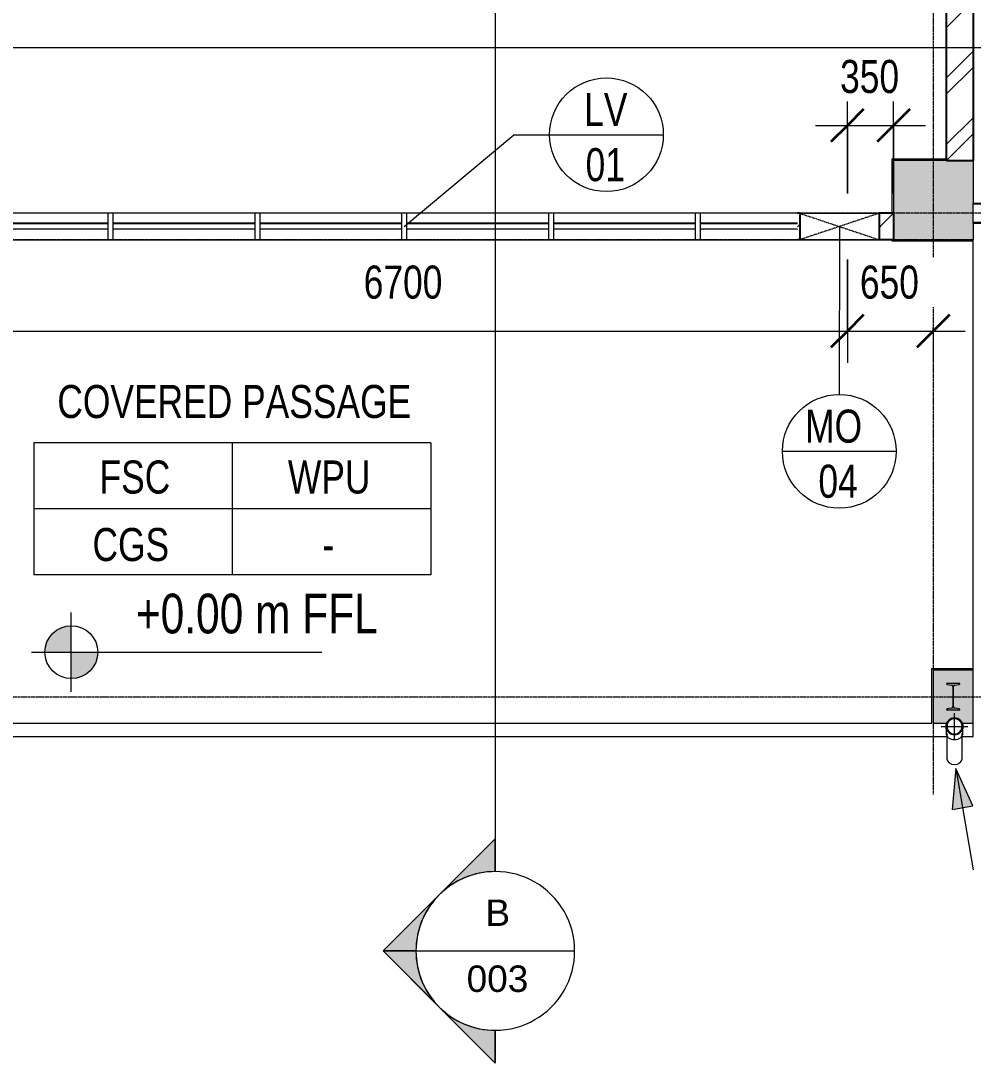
# Model space of a CAD drawing. Header units: millimetres. Extents: x -29259 to 87313, y -139821 to 46728.
# Drawn here: x 7101 to 14301, y -6426 to 1455 of the extents above; entities that cross this region are included whole.
import ezdxf

# ---------------------------------------------------------------- set-up
doc = ezdxf.new("R2010")
doc.units = ezdxf.units.MM
for name, pattern in [('Dash', [6.35, 3.175, -3.175]), ('Grid Line', [22.225, 12.7, -3.175, 3.175, -3.175]), ('Hidden', [7.14375, 4.7625, -2.38125]), ('Overhead_2_', [3.96875, 2.38125, -1.5875])]:
    doc.linetypes.add(name, pattern=pattern)
for name, color, linetype, lineweight in [('A-ANNO-DIMS', 211, 'Continuous', 9), ('A-ANNO-DIMS-100', 211, 'Continuous', 9), ('A-AREA-IDEN', 2, 'Continuous', 9), ('A-DETL-THIN', 151, 'Continuous', 9), ('A-FLOR', 192, 'Continuous', 9), ('A-FLOR-OVHD', 1, 'Overhead_2_', 9), ('A-GLAZ', 151, 'Continuous', 9), ('A-GLAZ-HDLN', 1, 'Dash', 18), ('A-GLAZ-IDEN', 152, 'Continuous', 9), ('A-WALL', 113, 'Continuous', 18), ('A-WALL-PATT', 111, 'Continuous', 18), ('G-ANNO-DIMS', 111, 'Continuous', 9), ('G-ANNO-SYMB', 111, 'Continuous', 9), ('G-ANNO-TEXT', 231, 'Continuous', 9), ('P-PIPE', 3, 'Continuous', 9), ('P-PIPE-CNTR', 3, 'Continuous', 9), ('S-BEAM', 12, 'Continuous', 9), ('S-COLS', 52, 'Continuous', 18), ('S-GRID', 8, 'Continuous', 9)]:
    doc.layers.add(name, color=color, linetype=linetype, lineweight=lineweight)
doc.styles.add('Arial_2', font='arial.ttf', dxfattribs={"height": 200})
doc.styles.add('Century Gothic_1', font='GOTHIC.TTF', dxfattribs={"width": 0.8, "height": 250})
doc.styles.add('Century Gothic_2', font='GOTHIC.TTF', dxfattribs={"width": 0.8, "height": 300})
doc.dimstyles.new('Diagonal_-_2_5mm_Century_Gothic__T', dxfattribs={"dimscale": 304.8, "dimtxt": 261.042067, "dimasz": 0.82021, "dimexe": 0.787402, "dimexo": 0.492126, "dimgap": 0.574147, "dimtad": 1, "dimdec": 0, "dimzin": 0, "dimdsep": 46, "dimtxsty": 'Century Gothic_1', "dimblk1": 'OBLIQUE', "dimblk2": 'OBLIQUE', "dimsah": 1, "dimcen": 0.09, "dimdle": 0.787402, "dimazin": 0, "dimtfac": 1, "dimtdec": 4, "dimtix": 1, "dimtmove": 0, "dimatfit": 3, "dimfxl": 1, "dimtvp": 1, "dimtfill": 1, "dimtolj": 1, "dimtzin": 0, "dimarcsym": 2})
pattern_1 = [(45, (0, 0), (-251.447, 251.447), []), (45, (0, 381), (-251.447, 251.447), [])]

# ---------------------------------------------------------------- blocks, each defined once
blk = doc.blocks.new('B Column - 607738-GROUND FLOOR PLAN')
at = {"layer": 'S-COLS', "lineweight": 9}
blk.add_hatch(color=55, dxfattribs=at).paths.add_polyline_path([(14200, -3755.1), (14200, -3753.2), (14195.3, -3747.7), (14159.8, -3742.4), (14155.5, -3739.4), (14153.2, -3734.8), (14152.8, -3732.2), (14153.2, -3575.4), (14155.5, -3570.8), (14159.8, -3567.8), (14162.3, -3567.1), (14195.3, -3562.5), (14200, -3557), (14200, -3555.1), (14100, -3555.1), (14100, -3557), (14104.7, -3562.5), (14140.2, -3567.8), (14144.5, -3570.8), (14146.8, -3575.4), (14147.1, -3578), (14146.8, -3734.8), (14144.5, -3739.4), (14140.2, -3742.4), (14137.7, -3743.1), (14104.7, -3747.7), (14100, -3753.2), (14100, -3755.1), (14155.7, -3755.1)])
at = {"layer": 'S-COLS', "color": 250, "lineweight": 9}
for p, q in [((14200, -3555.1), (14100, -3555.1)), ((14100, -3555.1), (14100, -3557)), ((14104.7, -3562.5), (14137.7, -3567.1)), ((14147.1, -3578), (14147.1, -3732.2)), ((14152.8, -3732.2), (14152.8, -3578)), ((14162.3, -3567.1), (14195.3, -3562.5)), ((14200, -3557), (14200, -3555.1)), ((14100, -3753.2), (14100, -3755.1)), ((14100, -3755.1), (14200, -3755.1)), ((14137.7, -3743.1), (14104.7, -3747.7)), ((14195.3, -3747.7), (14162.3, -3743.1)), ((14200, -3755.1), (14200, -3753.2))]:
    blk.add_line(p, q, dxfattribs=at)
for centre, radius, start, end in [((14105.5, -3557), 5.5, 180, 262), ((14136.1, -3578), 11, 0, 82), ((14163.8, -3578), 11, 98, 180), ((14194.5, -3557), 5.5, 278, 0), ((14105.5, -3753.2), 5.5, 98, 180), ((14136.1, -3732.2), 11, 278, 0), ((14163.8, -3732.2), 11, 180, 262), ((14194.5, -3753.2), 5.5, 0, 82)]:
    blk.add_arc(centre, radius, start, end, dxfattribs=at)
blk = doc.blocks.new('Roaster Building_ST_RVT2022_detached_rvt-1-GROUND FLOOR PLAN')
at = {"layer": 'S-COLS', "lineweight": 5}
blk.add_hatch(color=8, dxfattribs=at).paths.add_polyline_path([(14300, -200), (14300, 400), (13700, 400), (13700, -200), (13962, -200)])
h = blk.add_hatch(color=8, dxfattribs=at)
h.paths.add_polyline_path([(14221.3, -3855.1), (14300, -3855.1), (14300, -3455.1), (14000, -3455.1), (14000, -3855.1), (14102.1, -3855.1), (14105, -3848.1), (14115.1, -3834.9), (14131.4, -3823.5), (14146.1, -3818.1), (14160, -3816.3), (14176.4, -3818.5), (14192.2, -3825.1), (14204.9, -3834.9), (14215.2, -3848.6), (14217.9, -3855.1)])
h.paths.add_polyline_path([(14104.7, -3755.1), (14100, -3755.1), (14100, -3753.2), (14104.7, -3747.7), (14140.8, -3742.1), (14144.5, -3739.4), (14146.8, -3734.8), (14147.1, -3732.2), (14146.8, -3575.4), (14144.5, -3570.8), (14140.2, -3567.8), (14137.7, -3567.1), (14104.7, -3562.5), (14100, -3557), (14100, -3555.1), (14200, -3555.1), (14200, -3557), (14195.3, -3562.5), (14159.2, -3568.1), (14155.5, -3570.8), (14153.2, -3575.4), (14152.8, -3578), (14153.2, -3734.8), (14155.7, -3739.6), (14159.8, -3742.4), (14162.3, -3743.1), (14195.3, -3747.7), (14200, -3753.2), (14200, -3755.1), (14137.7, -3755.1)])
at = {"layer": 'A-FLOR', "color": 250}
for p, q in [((13688, 0), (13688, 412)), ((13688, 412), (14100, 412)), ((13688, -212), (13688, -200)), ((14300, -212), (13688, -212)), ((14300, -3443.1), (14300, -212)), ((13988, -3855.1), (13988, -3443.1)), ((13988, -3443.1), (14300, -3443.1)), ((6162, -3855.1), (13988, -3855.1))]:
    blk.add_line(p, q, dxfattribs=at)
at = {"layer": 'S-COLS', "color": 250, "lineweight": 9}
for p, q in [((14300, 400), (13700, 400)), ((13700, 400), (13700, -200)), ((14300, 400), (14300, 75)), ((14300, -75), (14300, -200)), ((13700, -200), (14300, -200)), ((14300, -3455.1), (14000, -3455.1)), ((14000, -3455.1), (14000, -3855.1)), ((14300, -3855.1), (14300, -3455.1)), ((14000, -3855.1), (14102.1, -3855.1)), ((14217.9, -3855.1), (14300, -3855.1))]:
    blk.add_line(p, q, dxfattribs=at)
blk.add_blockref('B Column - 607738-GROUND FLOOR PLAN', (0, 0), dxfattribs=at)
blk = doc.blocks.new('B Column - 607738-V1-GROUND FLOOR PLAN')
at = {"layer": 'S-COLS'}
blk.add_hatch(color=50, dxfattribs=at).paths.add_polyline_path([(14200, -3755.1), (14200, -3753.2), (14195.3, -3747.7), (14159.8, -3742.4), (14155.5, -3739.4), (14153.2, -3734.8), (14152.8, -3732.2), (14153.2, -3575.4), (14155.5, -3570.8), (14159.8, -3567.8), (14162.3, -3567.1), (14195.3, -3562.5), (14200, -3557), (14200, -3555.1), (14100, -3555.1), (14100, -3557), (14104.7, -3562.5), (14140.2, -3567.8), (14144.5, -3570.8), (14146.8, -3575.4), (14147.1, -3578), (14146.8, -3734.8), (14144.5, -3739.4), (14140.2, -3742.4), (14137.7, -3743.1), (14104.7, -3747.7), (14100, -3753.2), (14100, -3755.1), (14155.7, -3755.1)])
at = {"layer": 'S-COLS', "color": 255}
for p, q in [((14200, -3555.1), (14100, -3555.1)), ((14100, -3555.1), (14100, -3557)), ((14104.7, -3562.5), (14137.7, -3567.1)), ((14147.1, -3578), (14147.1, -3732.2)), ((14152.8, -3732.2), (14152.8, -3578)), ((14162.3, -3567.1), (14195.3, -3562.5)), ((14200, -3557), (14200, -3555.1)), ((14100, -3753.2), (14100, -3755.1)), ((14100, -3755.1), (14200, -3755.1)), ((14137.7, -3743.1), (14104.7, -3747.7)), ((14195.3, -3747.7), (14162.3, -3743.1)), ((14200, -3755.1), (14200, -3753.2))]:
    blk.add_line(p, q, dxfattribs=at)
for centre, radius, start, end in [((14105.5, -3557), 5.5, 180, 262), ((14136.1, -3578), 11, 0, 82), ((14163.8, -3578), 11, 98, 180), ((14194.5, -3557), 5.5, 278, 0), ((14105.5, -3753.2), 5.5, 98, 180), ((14136.1, -3732.2), 11, 278, 0), ((14163.8, -3732.2), 11, 180, 262), ((14194.5, -3753.2), 5.5, 0, 82)]:
    blk.add_arc(centre, radius, start, end, dxfattribs=at)
blk = doc.blocks.new('RHS-Rectangular Hollow Section - 250x150x6RHS-1527155-GROUND FLOOR PLAN')
at = {"layer": 'S-BEAM', "color": 250}
for p, q in [((-1340, 75), (-1736.6, 75)), ((-1736.6, 63), (-1736.6, 75)), ((-1736.6, -63), (-1736.6, 63)), ((1437, 75), (1340, 75)), ((-1736.6, -75), (-1736.6, -63)), ((-1736.6, -75), (1437, -75))]:
    blk.add_line(p, q, dxfattribs=at)
at = {"layer": 'S-BEAM', "color": 250, "linetype": 'Hidden'}
for p, q in [((-1340, 69), (-1736.6, 69)), ((1437, 69), (1340, 69)), ((1437, -69), (-1736.6, -69))]:
    blk.add_line(p, q, dxfattribs=at)
blk = doc.blocks.new('Roaster Building_ST_RVT2022 _SST__rvt-1-GROUND FLOOR PLAN')
at = {"layer": 'S-COLS', "lineweight": 5}
blk.add_hatch(color=8, dxfattribs=at).paths.add_polyline_path([(14300, -200), (14300, 400), (13700, 400), (13700, -200), (13962, -200)])
h = blk.add_hatch(color=10, dxfattribs=at)
h.paths.add_polyline_path([(14221.3, -3855.1), (14300, -3855.1), (14300, -3455.1), (14000, -3455.1), (14000, -3855.1), (14102.1, -3855.1), (14105, -3848.1), (14115.1, -3834.9), (14131.4, -3823.5), (14146.1, -3818.1), (14160, -3816.3), (14176.4, -3818.5), (14192.2, -3825.1), (14204.9, -3834.9), (14215.2, -3848.6), (14217.9, -3855.1)])
h.paths.add_polyline_path([(14104.7, -3755.1), (14100, -3755.1), (14100, -3753.2), (14104.7, -3747.7), (14140.8, -3742.1), (14144.5, -3739.4), (14146.8, -3734.8), (14147.1, -3732.2), (14146.8, -3575.4), (14144.5, -3570.8), (14140.2, -3567.8), (14137.7, -3567.1), (14104.7, -3562.5), (14100, -3557), (14100, -3555.1), (14200, -3555.1), (14200, -3557), (14195.3, -3562.5), (14159.2, -3568.1), (14155.5, -3570.8), (14153.2, -3575.4), (14152.8, -3578), (14153.2, -3734.8), (14155.7, -3739.6), (14159.8, -3742.4), (14162.3, -3743.1), (14195.3, -3747.7), (14200, -3753.2), (14200, -3755.1), (14137.7, -3755.1)])
at = {"layer": 'S-COLS', "color": 250, "lineweight": 9}
for p, q in [((14300, 400), (13700, 400)), ((13700, 400), (13700, -200)), ((14300, 400), (14300, 75)), ((14300, -75), (14300, -200)), ((13700, -200), (14300, -200))]:
    blk.add_line(p, q, dxfattribs=at)
at = {"layer": 'S-COLS', "color": 255}
for p, q in [((14300, -3455.1), (14000, -3455.1)), ((14000, -3455.1), (14000, -3855.1)), ((14300, -3855.1), (14300, -3455.1)), ((14000, -3855.1), (14102.1, -3855.1)), ((14217.9, -3855.1), (14300, -3855.1))]:
    blk.add_line(p, q, dxfattribs=at)
at = {"layer": 'S-BEAM', "color": 250, "lineweight": 9}
blk.add_blockref('RHS-Rectangular Hollow Section - 250x150x6RHS-1527155-GROUND FLOOR PLAN', (16036.6, 0), dxfattribs=at)
at = {"layer": 'S-COLS', "color": 250, "lineweight": 9}
blk.add_blockref('B Column - 607738-V1-GROUND FLOOR PLAN', (0, 0), dxfattribs=at)
blk = doc.blocks.new('M_Elbow - PVC - Sch 40 - Standard-772258-GROUND FLOOR PLAN')
at = {"layer": 'P-PIPE'}
for p, q in [((14096.5, -3897.7), (14096.5, -3931.3)), ((14223.5, -3931.3), (14223.5, -3897.7))]:
    blk.add_line(p, q, dxfattribs=at)
at = {"layer": 'P-PIPE', "flags": 128}
for points in [[(14096.5, -3879.8), (14096.6, -3877.3), (14096.7, -3874.7), (14097, -3872.2), (14097.3, -3869.7), (14097.8, -3867.2), (14098.3, -3864.7), (14099, -3862.3), (14099.7, -3859.8), (14100.6, -3857.4), (14101.5, -3855.1), (14102.5, -3852.8), (14103.7, -3850.5), (14104.9, -3848.3), (14106.2, -3846.1), (14107.6, -3844), (14109.1, -3841.9), (14110.6, -3839.9), (14112.3, -3837.9), (14114, -3836.1), (14115.8, -3834.3), (14117.6, -3832.5), (14119.5, -3830.9), (14121.5, -3829.3), (14123.6, -3827.8), (14125.7, -3826.4), (14127.9, -3825), (14130.1, -3823.8), (14132.3, -3822.6), (14134.6, -3821.6), (14137, -3820.6), (14139.4, -3819.7), (14141.8, -3819), (14144.2, -3818.3), (14146.7, -3817.7), (14149.2, -3817.2), (14151.7, -3816.8), (14154.2, -3816.6), (14156.8, -3816.4), (14159.3, -3816.3), (14160, -3816.3)], [(14160, -3816.3), (14162.5, -3816.4), (14165.1, -3816.5), (14167.6, -3816.8), (14170.1, -3817.1), (14172.6, -3817.6), (14175.1, -3818.1), (14177.5, -3818.8), (14180, -3819.5), (14182.4, -3820.4), (14184.7, -3821.3), (14187, -3822.4), (14189.3, -3823.5), (14191.6, -3824.7), (14193.7, -3826), (14195.9, -3827.4), (14197.9, -3828.9), (14199.9, -3830.4), (14201.9, -3832.1), (14203.7, -3833.8), (14205.6, -3835.6), (14207.3, -3837.4), (14208.9, -3839.3), (14210.5, -3841.3), (14212, -3843.4), (14213.4, -3845.5), (14214.8, -3847.7), (14216, -3849.9), (14217.2, -3852.1), (14218.2, -3854.4), (14219.2, -3856.8), (14220.1, -3859.2), (14220.8, -3861.6), (14221.5, -3864), (14222.1, -3866.5), (14222.6, -3869), (14223, -3871.5), (14223.2, -3874), (14223.4, -3876.6), (14223.5, -3879.1)], [(14096.5, -3897.7), (14096.5, -3895.7), (14096.5, -3893.9), (14096.5, -3892.2), (14096.5, -3890.6), (14096.5, -3889.1), (14096.5, -3887.7), (14096.5, -3886.4), (14096.5, -3885.2), (14096.5, -3884.1), (14096.5, -3883.2), (14096.5, -3882.3), (14096.5, -3881.6), (14096.5, -3881), (14096.5, -3880.5), (14096.5, -3880.2), (14096.5, -3879.9), (14096.5, -3879.8)], [(14223.5, -3879.9), (14223.5, -3880), (14223.5, -3880.4), (14223.5, -3880.8), (14223.5, -3881.3), (14223.5, -3882), (14223.5, -3882.8), (14223.5, -3883.7), (14223.5, -3884.7), (14223.5, -3885.8), (14223.5, -3887.1), (14223.5, -3888.4), (14223.5, -3889.9), (14223.5, -3891.5), (14223.5, -3893.1), (14223.5, -3894.9), (14223.5, -3896.8), (14223.5, -3897.7)]]:
    blk.add_lwpolyline(points, dxfattribs=at)
at = {"layer": 'P-PIPE'}
for start, end in [(90, 270), (270, 90)]:
    blk.add_arc((14160, -3879.8), 63.5, start, end, dxfattribs=at)
for start_param, end_param in [(3.141593, 4.712389), (4.712389, 6.283185)]:
    blk.add_ellipse((14160, -3931.3), major_axis=(63.5, 0), ratio=0.766044, start_param=start_param, end_param=end_param, dxfattribs=at)
blk = doc.blocks.new('LTTS_Louver_6700x1000 mm - LTTS_Louver_6700x1000 mm-980716-GROUND FLOOR PLAN')
at = {"layer": 'A-GLAZ'}
for p, q in [((-2240, 100), (-3245.5, 100)), ((-2200, 100), (-2240, 100)), ((-2240, 100), (-2240, -100)), ((-2200, -100), (-2200, 100)), ((-1130, 100), (-2200, 100)), ((-1090, 100), (-1130, 100)), ((-1130, 100), (-1130, -100)), ((-1090, -100), (-1090, 100)), ((-20, 100), (-1090, 100)), ((20, 100), (-20, 100)), ((-20, 100), (-20, -100)), ((20, -100), (20, 100)), ((1090, 100), (20, 100)), ((1130, 100), (1090, 100)), ((1090, 100), (1090, -100)), ((1130, -100), (1130, 100)), ((2200, 100), (1130, 100)), ((2240, 100), (2200, 100)), ((2200, 100), (2200, -100)), ((2240, -100), (2240, 100)), ((2971.9, 100), (2240, 100)), ((-3245.5, 28.7), (-2240, 28.7)), ((-2240, 20), (-3245.5, 20)), ((-2200, 28.7), (-1130, 28.7)), ((-1130, 20), (-2200, 20)), ((-1090, 28.7), (-20, 28.7)), ((-20, 20), (-1090, 20)), ((20, 28.7), (1090, 28.7)), ((1090, 20), (20, 20)), ((1130, 28.7), (2200, 28.7)), ((2200, 20), (1130, 20)), ((2240, 28.7), (2971.9, 28.7)), ((2971.9, 20), (2240, 20)), ((-2240, -20), (-3245.5, -20)), ((-1130, -20), (-2200, -20)), ((-20, -20), (-1090, -20)), ((1090, -20), (20, -20)), ((2200, -20), (1130, -20)), ((2971.9, -20), (2240, -20)), ((-3245.5, -100), (-2240, -100)), ((-2240, -100), (-2200, -100)), ((-2200, -100), (-1130, -100)), ((-1130, -100), (-1090, -100)), ((-1090, -100), (-20, -100)), ((-20, -100), (20, -100)), ((20, -100), (1090, -100)), ((1090, -100), (1130, -100)), ((1130, -100), (2200, -100)), ((2200, -100), (2240, -100)), ((2240, -100), (2971.9, -100))]:
    blk.add_line(p, q, dxfattribs=at)
blk = doc.blocks.new('MECH CUTOUT - MECH WALL CUTOUT SIZE 600 X 480-891557-GROUND FLOOR PLAN')
at = {"layer": 'A-GLAZ'}
for p, q in [((300, 100), (-300, 100)), ((-300, -100), (-300, 100)), ((300, -100), (300, 100)), ((300, -100), (-300, -100))]:
    blk.add_line(p, q, dxfattribs=at)
at = {"layer": 'A-GLAZ-HDLN'}
for p, q in [((300, -100), (-300, 100)), ((-300, -100), (300, 100))]:
    blk.add_line(p, q, dxfattribs=at)
blk = doc.blocks.new('Section - M_Section Head - Filled-1049-GROUND FLOOR PLAN')
at = {"layer": 'G-ANNO-SYMB'}
h = blk.add_hatch(color=256, dxfattribs=at)
edge = h.paths.add_edge_path()
edge.add_line((-6, 8.485), (-6, 6))
edge.add_arc((-6, 0), 6, 90, 135)
edge.add_line((-10.243, 4.243), (-6, 8.485))
h = blk.add_hatch(color=256, dxfattribs=at)
edge = h.paths.add_edge_path()
edge.add_line((-6, 8.485), (-1.757, 4.243))
edge.add_arc((-6, 0), 6, 45, 90)
edge.add_line((-6, 6), (-6, 8.485))
h = blk.add_hatch(color=256, dxfattribs=at)
edge = h.paths.add_edge_path()
edge.add_line((-14.485, 0), (-10.243, 4.243))
edge.add_arc((-6, 0), 6, 135, 180)
edge.add_line((-12, 0), (-14.485, 0))
h = blk.add_hatch(color=256, dxfattribs=at)
edge = h.paths.add_edge_path()
edge.add_line((2.485, 0), (0, 0))
edge.add_arc((-6, 0), 6, 360, 405)
edge.add_line((-1.757, 4.243), (2.485, 0))
for p, q in [((-6, 8.485), (-14.485, 0)), ((-6, 8.485), (-10.243, 4.243)), ((-6, 8.485), (2.485, 0)), ((-6, 6), (-6, 8.485)), ((-6, 8.485), (-6, 6)), ((-1.757, 4.243), (-6, 8.485)), ((-10.243, 4.243), (-14.485, 0)), ((2.485, 0), (-1.757, 4.243)), ((-14.485, 0), (-12, 0)), ((0, 0), (2.485, 0)), ((-12, 0), (-14.485, 0)), ((0, 0), (2.485, 0))]:
    blk.add_line(p, q, dxfattribs=at)
for start, end in [(360, 180), (90, 135), (45, 90), (135, 180), (360, 45), (180, 360)]:
    blk.add_arc((-6, 0), 6, start, end, dxfattribs=at)
blk = doc.blocks.new('Spot Elevations - M_Spot Elevation - Target Filled-23738-GROUND FLOOR PLAN')
at = {"layer": 'G-ANNO-DIMS'}
h = blk.add_hatch(color=256, dxfattribs=at)
edge = h.paths.add_edge_path()
edge.add_line((0, 0), (-2, 0))
edge.add_arc((0, 0), 2, 90, 180, ccw=False)
edge.add_line((0, 2), (0, 0))
h = blk.add_hatch(color=256, dxfattribs=at)
edge = h.paths.add_edge_path()
edge.add_line((0, 0), (2, 0))
edge.add_arc((0, 0), 2, 270, 360, ccw=False)
edge.add_line((0, -2), (0, 0))
for p, q in [((0, -3), (0, 3)), ((-3, 0), (18.951, 0))]:
    blk.add_line(p, q, dxfattribs=at)
blk.add_circle((0, 0), 2, dxfattribs=at)
blk = doc.blocks.new('LTTS_Finish_Room Tag - Finish Room Tag-672008-GROUND FLOOR PLAN')
at = {"layer": 'A-AREA-IDEN'}
for p, q in [((-15, 5), (-15, -5)), ((15, 5), (-15, 5)), ((0, 5), (0, -5)), ((15, 5), (15, -5)), ((15, 0), (-15, 0)), ((15, -5), (-15, -5))]:
    blk.add_line(p, q, dxfattribs=at)
blk = doc.blocks.new('DIMBLOCK11-GROUND FLOOR PLAN')
at = {"layer": 'A-ANNO-DIMS-100', "transparency": 16777216}
for p, q in [((6650, -350), (6650, -1130.7)), ((6650, -890.7), (6650, -350)), ((13350, -350), (13350, -1130.7)), ((13350, -890.7), (13350, -350)), ((6410, -890.7), (13350, -890.7))]:
    blk.add_line(p, q, dxfattribs=at)
at = {"layer": 'A-ANNO-DIMS-100', "lineweight": 35, "transparency": 16777216}
for p, q in [((6650, -890.7), (6775, -765.7)), ((13350, -890.7), (13475, -765.7)), ((6650, -890.7), (6525, -1015.7)), ((13350, -890.7), (13225, -1015.7))]:
    blk.add_line(p, q, dxfattribs=at)
at = {"layer": 'A-ANNO-DIMS-100', "color": 0, "transparency": 16777216, "insert": (9693.4, -395.3), "char_height": 250, "width": 735.89, "attachment_point": 1, "line_spacing_factor": 0.984502, "style": 'Century Gothic_1', "bg_fill": 3, "box_fill_scale": 1.25, "bg_fill_color": 256, "bg_fill_true_color": 13158600, "bg_fill_transparency": 0}
blk.add_mtext('6700', dxfattribs=at)
blk = doc.blocks.new('_Oblique')
at = {"color": 0, "linetype": 'ByBlock', "lineweight": -2}
blk.add_line((-0.5, -0.5), (0.5, 0.5), dxfattribs=at)
blk = doc.blocks.new('DIMBLOCK12-GROUND FLOOR PLAN')
at = {"layer": 'A-ANNO-DIMS-100', "transparency": 16777216}
for p, q in [((13350, -350), (13350, -1130.7)), ((13350, -890.7), (13350, -350)), ((14000, -863.9), (14000, -1130.7)), ((14000, -890.7), (14000, -863.9)), ((13350, -890.7), (14240, -890.7))]:
    blk.add_line(p, q, dxfattribs=at)
at = {"layer": 'A-ANNO-DIMS-100', "lineweight": 35, "transparency": 16777216}
for p, q in [((13350, -890.7), (13475, -765.7)), ((14000, -890.7), (14125, -765.7)), ((13350, -890.7), (13225, -1015.7)), ((14000, -890.7), (13875, -1015.7))]:
    blk.add_line(p, q, dxfattribs=at)
at = {"layer": 'A-ANNO-DIMS-100', "color": 0, "transparency": 16777216, "insert": (13445, -395.3), "char_height": 250, "width": 551.918, "attachment_point": 1, "line_spacing_factor": 0.984502, "style": 'Century Gothic_1', "bg_fill": 3, "box_fill_scale": 1.25, "bg_fill_color": 256, "bg_fill_true_color": 13158600, "bg_fill_transparency": 0}
blk.add_mtext('650', dxfattribs=at)
blk = doc.blocks.new('DIMBLOCK14-GROUND FLOOR PLAN')
at = {"layer": 'A-ANNO-DIMS-100', "transparency": 16777216}
for p, q in [((13350, 150), (13350, 904.2)), ((13700, 150), (13700, 904.2)), ((13110, 664.2), (13940, 664.2)), ((13350, 664.2), (13350, 150)), ((13700, 664.2), (13700, 150))]:
    blk.add_line(p, q, dxfattribs=at)
at = {"layer": 'A-ANNO-DIMS-100', "lineweight": 35, "transparency": 16777216}
for p, q in [((13350, 664.2), (13475, 789.2)), ((13700, 664.2), (13825, 789.2)), ((13350, 664.2), (13225, 539.2)), ((13700, 664.2), (13575, 539.2))]:
    blk.add_line(p, q, dxfattribs=at)
at = {"layer": 'A-ANNO-DIMS-100', "color": 0, "transparency": 16777216, "insert": (13295, 1159.6), "char_height": 250, "width": 551.918, "attachment_point": 1, "line_spacing_factor": 0.984502, "style": 'Century Gothic_1', "bg_fill": 3, "box_fill_scale": 1.25, "bg_fill_color": 256, "bg_fill_true_color": 13158600, "bg_fill_transparency": 0}
blk.add_mtext('350', dxfattribs=at)
blk = doc.blocks.new('LTTS_A1_WINDOW TAG - LTTS_A1_WINDOW TAG-803410-GROUND FLOOR PLAN')
at = {"layer": 'A-GLAZ-IDEN'}
blk.add_line((-4.31, 0), (4.29, 0), dxfattribs=at)
blk.add_circle((-0.01, 0), 4.3, dxfattribs=at)

msp = doc.modelspace()

# ---------------------------------------------------------------- hatches: boundary and pattern name
at = {"layer": 'A-WALL-PATT', "lineweight": 9}
h = msp.add_hatch(dxfattribs=at)
h.set_pattern_fill('FP_1', color=256, style=0, pattern_type=2)
h.set_pattern_definition(pattern_1)
h.paths.add_polyline_path([(14100, 400), (14300, 400), (14300, 4700), (14100, 4700), (14100, 518.9)])
h = msp.add_hatch(dxfattribs=at)
h.set_pattern_fill('FP_1', color=256, style=0, pattern_type=2)
h.set_pattern_definition(pattern_1)
h.paths.add_polyline_path([(13700, -200), (13700, 0), (13611.9, 0), (13611.9, -200)])
h.paths.add_polyline_path([(6300, -200), (6300.6, -200), (6300, 0)])
h = msp.add_hatch(dxfattribs=at)
h.set_pattern_fill('FP_1', color=256, style=0, pattern_type=2)
h.set_pattern_definition(pattern_1)
h.paths.add_polyline_path([(13611.9, -200), (13611.9, 0), (13590, 0), (13590, -200)])
h.paths.add_polyline_path([(12971.9, -200), (12990, -200), (12990, 0), (12971.9, 0)])
at = {"layer": 'G-ANNO-TEXT'}
msp.add_hatch(color=250, dxfattribs=at).paths.add_polyline_path([(14169.3, -4198.8), (14141.5, -4508.2), (14299.9, -4480.6)])

# ---------------------------------------------------------------- linework, layer by layer
at = {"layer": 'A-DETL-THIN'}
msp.add_line((14300, -3955.1), (14300, -200), dxfattribs=at)
at = {"layer": 'A-FLOR'}
for p, q in [((14300, -3455.1), (14300, -200)), ((14300, -3955.1), (14300, -3855.1)), ((56.9, -3955.1), (14103.1, -3955.1)), ((14216.9, -3955.1), (14300, -3955.1))]:
    msp.add_line(p, q, dxfattribs=at)
at = {"layer": 'A-FLOR-OVHD'}
msp.add_line((14300, -200), (-300, -200), dxfattribs=at)
at = {"layer": 'A-GLAZ-IDEN'}
for p, q in [((10000, -100), (10827.6, 593.9)), ((10827.6, 593.9), (11098.7, 593.9))]:
    msp.add_line(p, q, dxfattribs=at)
at = {"layer": 'A-WALL', "lineweight": 25}
for p, q in [((14100, 400), (14100, 4700)), ((14300, 4700), (14300, 400)), ((14100, 400), (14300, 400)), ((12990, 0), (12971.9, 0)), ((12990, 0), (12990, -200)), ((13700, 0), (13590, 0)), ((13590, 0), (13590, -200)), ((13700, 0), (13700, -200)), ((12990, -200), (12971.9, -200)), ((13700, -200), (13590, -200))]:
    msp.add_line(p, q, dxfattribs=at)
at = {"layer": 'A-WALL', "lineweight": 9}
for p, q in [((12990, 0), (13590, 0)), ((13590, -200), (12990, -200))]:
    msp.add_line(p, q, dxfattribs=at)
at = {"layer": 'G-ANNO-SYMB'}
for p, q in [((10688.4, 23930.8), (10688.4, -4977.7)), ((-8025.8, 1252.3), (19942.7, 1252.3)), ((10088.4, -5577.7), (11288.4, -5577.7))]:
    msp.add_line(p, q, dxfattribs=at)
at = {"layer": 'G-ANNO-TEXT', "color": 250}
for p, q in [((14169.3, -4198.8), (14141.5, -4508.2)), ((14299.9, -4480.6), (14169.3, -4198.8)), ((14169.3, -4198.8), (14302.3, -4963.7)), ((14141.5, -4508.2), (14299.9, -4480.6))]:
    msp.add_line(p, q, dxfattribs=at)
at = {"layer": 'P-PIPE'}
for p, q in [((14102.8, -3931.3), (14102.8, -4124.1)), ((14217.1, -4124.1), (14217.1, -3931.3))]:
    msp.add_line(p, q, dxfattribs=at)
for start, end in [(0, 180), (180, 360)]:
    msp.add_arc((14160, -3879.8), 57.1, start, end, dxfattribs=at)
for start_param, end_param in [(3.141593, 4.712389), (4.712389, 6.283185)]:
    msp.add_ellipse((14160, -4124.1), major_axis=(57.1, 0), ratio=0.766044, start_param=start_param, end_param=end_param, dxfattribs=at)
at = {"layer": 'P-PIPE-CNTR'}
for p, q in [((14160, -3979.8), (14160, -3779.8)), ((14060, -3879.8), (14260, -3879.8))]:
    msp.add_line(p, q, dxfattribs=at)
at = {"layer": 'S-GRID', "linetype": 'Grid Line'}
for p, q in [((14000, 24634.6), (14000, -4394.5)), ((20446.6, 0), (-8606.7, 0)), ((-8606.7, -3655.1), (20446.6, -3655.1))]:
    msp.add_line(p, q, dxfattribs=at)

# ---------------------------------------------------------------- block references
at = {"lineweight": 5}
for name in ['Roaster Building_ST_RVT2022_detached_rvt-1-GROUND FLOOR PLAN', 'Roaster Building_ST_RVT2022 _SST__rvt-1-GROUND FLOOR PLAN']:
    msp.add_blockref(name, (0, 0), dxfattribs=at)
at = {"layer": 'A-AREA-IDEN', "xscale": 99.99999999999993, "yscale": 99.99999999999993, "zscale": 99.99999999999993}
msp.add_blockref('LTTS_Finish_Room Tag - Finish Room Tag-672008-GROUND FLOOR PLAN', (8700, -2234.7), dxfattribs=at)
at = {"layer": 'A-GLAZ'}
msp.add_blockref('LTTS_Louver_6700x1000 mm - LTTS_Louver_6700x1000 mm-980716-GROUND FLOOR PLAN', (10000, -100), dxfattribs=at)
at = {"layer": 'A-GLAZ', "rotation": 180}
msp.add_blockref('MECH CUTOUT - MECH WALL CUTOUT SIZE 600 X 480-891557-GROUND FLOOR PLAN', (13290, -100), dxfattribs=at)
at = {"layer": 'A-GLAZ-IDEN', "xscale": 99.99999999999993, "yscale": 99.99999999999993, "zscale": 99.99999999999993}
for p in [(11529.7, 593.9), (13290, -1800)]:
    msp.add_blockref('LTTS_A1_WINDOW TAG - LTTS_A1_WINDOW TAG-803410-GROUND FLOOR PLAN', p, dxfattribs=at)
at = {"layer": 'G-ANNO-DIMS', "xscale": 99.99999999999993, "yscale": 99.99999999999993, "zscale": 99.99999999999993}
msp.add_blockref('Spot Elevations - M_Spot Elevation - Target Filled-23738-GROUND FLOOR PLAN', (7483, -3318.5), dxfattribs=at)
at = {"layer": 'G-ANNO-SYMB', "xscale": 99.99999999999993, "yscale": 99.99999999999993, "zscale": 99.99999999999993, "rotation": 89.99999999999947}
msp.add_blockref('Section - M_Section Head - Filled-1049-GROUND FLOOR PLAN', (10688.4, -4977.7), dxfattribs=at)
at = {"layer": 'P-PIPE'}
msp.add_blockref('M_Elbow - PVC - Sch 40 - Standard-772258-GROUND FLOOR PLAN', (0, 0), dxfattribs=at)

# ---------------------------------------------------------------- texts
at = {"layer": 'A-AREA-IDEN', "char_height": 250, "attachment_point": 1, "style": 'Century Gothic_1'}
for s, insert, width in [('COVERED PASSAGE', (7377.2, -1298.3), 3200.336), ('FSC', (7696.1, -1869.2), 609.282), ('WPU', (9120.5, -1869.2), 750.379), ('CGS', (7642.9, -2379.7), 737.552), ('-', (9382.5, -2379.7), 115.443)]:
    msp.add_mtext(s, dxfattribs=dict(at, insert=insert, width=width))
at = {"layer": 'A-GLAZ-IDEN', "char_height": 250, "attachment_point": 1, "style": 'Century Gothic_1'}
for s, insert, width in [('LV', (11360.4, 909.4), 391.223), ('01', (11371, 492.7), 371.983), ('MO', (13030.6, -1484.5), 609.282), ('04', (13131.2, -1901.2), 371.983)]:
    msp.add_mtext(s, dxfattribs=dict(at, insert=insert, width=width))
at = {"layer": 'G-ANNO-SYMB', "char_height": 200, "attachment_point": 1, "style": 'Arial_2'}
for s, insert, width in [('B', (10613.7, -5188.8), 232.489), ('003', (10471.7, -5687.7), 577.215)]:
    msp.add_mtext(s, dxfattribs=dict(at, insert=insert, width=width))

# ---------------------------------------------------------------- next in the draw order: texts
at = {"layer": 'G-ANNO-DIMS', "insert": (7970.8, -2876.6), "char_height": 300, "width": 2149.982, "attachment_point": 1, "line_spacing_factor": 0.984502, "style": 'Century Gothic_2', "bg_fill": 3, "box_fill_scale": 1.25, "bg_fill_color": 256, "bg_fill_true_color": 13158600, "bg_fill_transparency": 0}
msp.add_mtext('+0.00 m FFL', dxfattribs=at)

# ---------------------------------------------------------------- next in the draw order: dimensions: what is measured, and where the dimension line sits
at = {"layer": 'A-ANNO-DIMS'}
for base, p1, p2, override, picture, middle in [((13700, 664.2), (13350, 0), (13700, 0), {"dimpost": '<>', "dimfxl": 350}, 'DIMBLOCK14-GROUND FLOOR PLAN', (13525, 970.5)), ((13350, -890.7), (6650, -200), (13350, -200), {"dimpost": '<>', "dimfxl": 6700}, 'DIMBLOCK11-GROUND FLOOR PLAN', (10000, -584.4))]:
    dim = msp.add_linear_dim(base=base, p1=p1, p2=p2, dimstyle='Diagonal_-_2_5mm_Century_Gothic__T', override=override, dxfattribs=at)
    dim.commit()
    dim.dimension.update_dxf_attribs({"geometry": picture, "text_midpoint": middle})

# ---------------------------------------------------------------- next in the draw order: dimensions: what is measured, and where the dimension line sits
dim = msp.add_linear_dim(base=(14000, -890.7), p1=(13350, -200), p2=(14000, -713.9), dimstyle='Diagonal_-_2_5mm_Century_Gothic__T', override={"dimpost": '<>', "dimfxl": 828.634021}, dxfattribs=at)
dim.commit()
dim.dimension.update_dxf_attribs({"geometry": 'DIMBLOCK12-GROUND FLOOR PLAN', "text_midpoint": (13675, -584.4)})

# ---------------------------------------------------------------- next in the draw order: linework, layer by layer
at = {"layer": 'A-GLAZ-IDEN'}
msp.add_line((13290, -100), (13289, -1370), dxfattribs=at)

doc.saveas('drawing.dxf')
